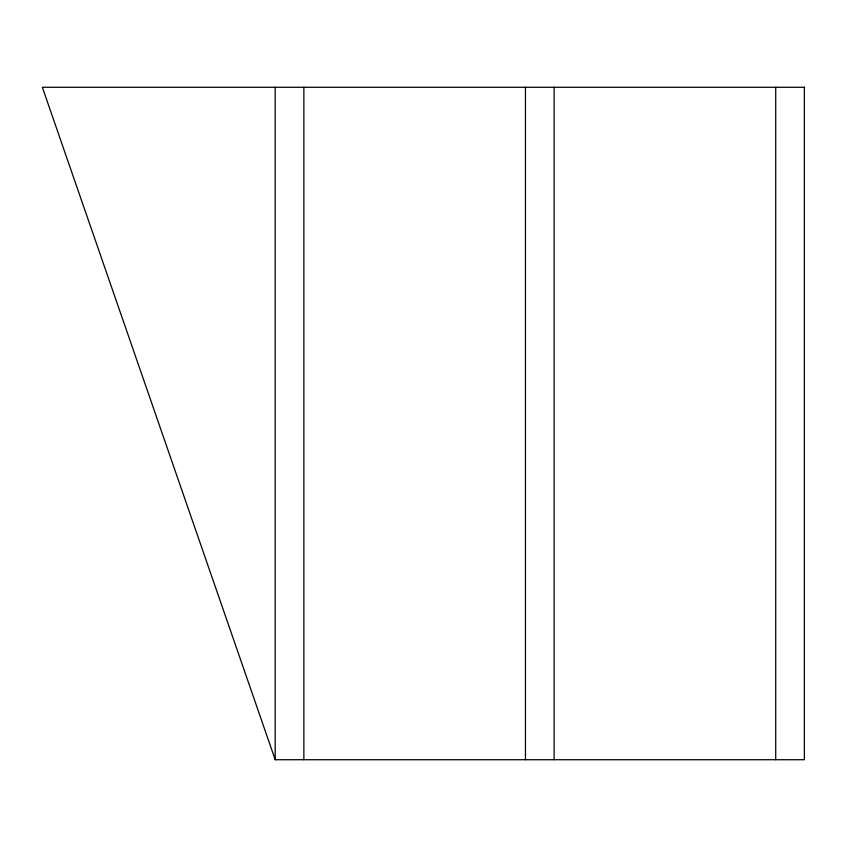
<?xml version="1.0" encoding="UTF-8"?>
<svg xmlns="http://www.w3.org/2000/svg" width="847" height="847" viewBox="0 0 847 847"><rect width="100%" height="100%" fill="white"/><g stroke="black" fill="none" stroke-linecap="round" stroke-linejoin="round"><path stroke-width="1.27" d="M804.65 87.283L42.35 87.283L275.201 759.717L804.364 759.717L804.364 87.283M775.714 87.283L775.714 759.717M554.118 87.283L554.118 759.717M525.458 87.283L525.458 759.717M303.861 87.283L303.861 759.717M275.201 87.283L275.201 759.717"/></g></svg>
